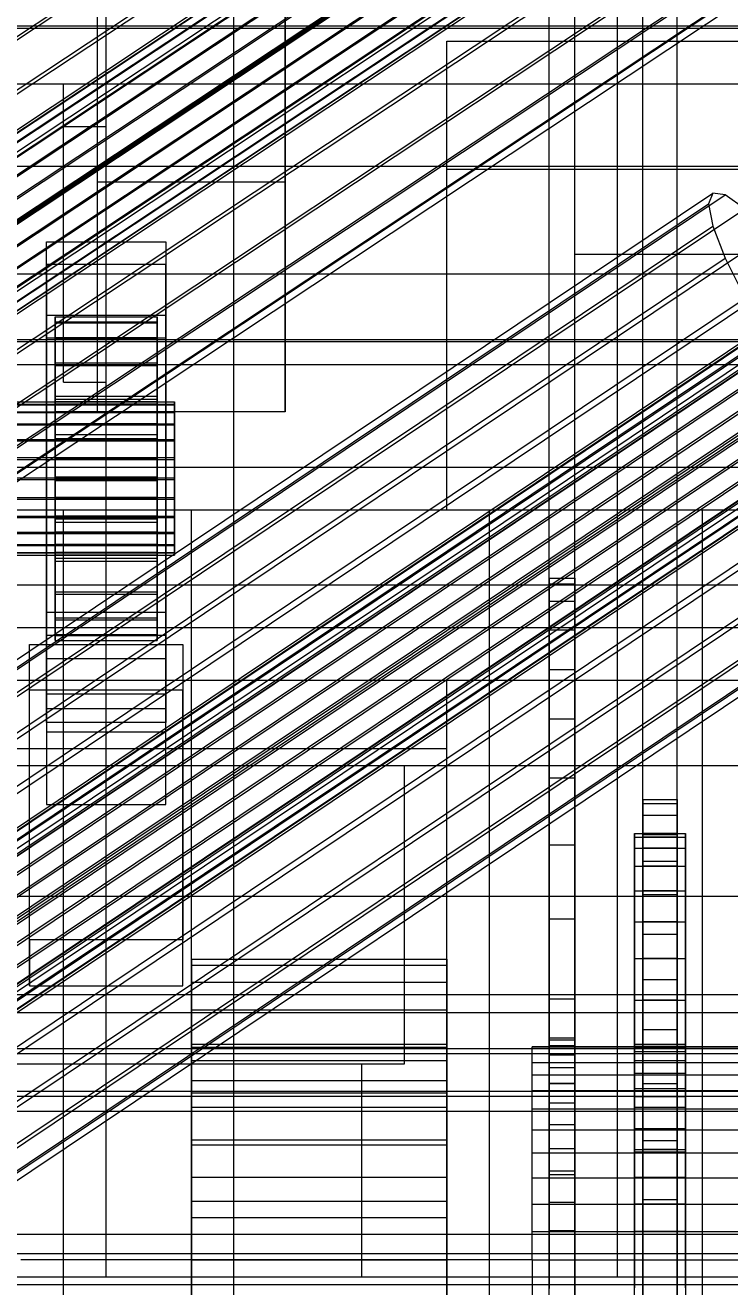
# Model space of a CAD drawing. Header units: millimetres. Extents: x -2500 to 58855, y -53268 to 6837.
# Drawn here: x 250.5 to 333.2, y -34821.2 to -34673.1 of the extents above; entities that cross this region are included whole.
import ezdxf

# ---------------------------------------------------------------- set-up
doc = ezdxf.new("R2010")
doc.units = ezdxf.units.MM
for name, color, linetype, lineweight in [('COTAS_O', 1, 'Continuous', 0), ('COTAS_R', 1, 'Continuous', 0), ('frontal_briquetadora', 7, 'Continuous', 0), ('frontal_C01', 7, 'Continuous', 0), ('frontal_C02', 7, 'Continuous', 0), ('frontal_C03', 7, 'Continuous', 0), ('frontal_C05', 7, 'Continuous', 0), ('frontal_C05-C03', 7, 'Continuous', 0), ('frontal_dos-mix', 7, 'Continuous', 0), ('frontal_mezcladora', 7, 'Continuous', 0), ('frontal_secador', 7, 'Continuous', 0)]:
    doc.layers.add(name, color=color, linetype=linetype, lineweight=lineweight)
doc.dimstyles.new('R19_100', dxfattribs={"dimtxt": 250, "dimasz": 150, "dimexe": 150, "dimexo": 80, "dimgap": 100, "dimtad": 1, "dimtih": 1, "dimtoh": 1, "dimdsep": 46, "dimcen": 0.09, "dimadec": 0, "dimazin": 0, "dimtfac": 1, "dimtdec": 4, "dimtofl": 0, "dimtmove": 0, "dimatfit": 3, "dimfxl": 1, "dimtolj": 1, "dimtzin": 0, "dimarcsym": 0})

# ---------------------------------------------------------------- blocks, each defined once
blk = doc.blocks.new('*D37')
at = {"layer": 'COTAS_R', "color": 0, "lineweight": -2, "transparency": 16777216}
for p, q in [((-1750, -35420), (-1750, -34450)), ((2600, -35420), (2600, -34450)), ((-1600, -34600), (2450, -34600))]:
    blk.add_line(p, q, dxfattribs=at)
at = {"layer": 'COTAS_R', "color": 0, "transparency": 16777216}
for points in [[(-1600, -34575), (-1600, -34625), (-1750, -34600)], [(2450, -34575), (2450, -34625), (2600, -34600)]]:
    blk.add_solid(points, dxfattribs=at)
at = {"layer": 'Defpoints', "color": 0, "transparency": 16777216}
for p in [(2600, -34600), (-1750, -35500), (2600, -35500)]:
    blk.add_point(p, dxfattribs=at)
blk = doc.blocks.new('*D43')
at = {"layer": 'COTAS_O', "color": 0, "lineweight": -2, "transparency": 16777216}
for p, q in [((-650, -34820), (-650, -34050)), ((650, -34820), (650, -34050)), ((-500, -34200), (500, -34200))]:
    blk.add_line(p, q, dxfattribs=at)
at = {"layer": 'COTAS_O', "color": 0, "transparency": 16777216}
for points in [[(-500, -34175), (-500, -34225), (-650, -34200)], [(500, -34175), (500, -34225), (650, -34200)]]:
    blk.add_solid(points, dxfattribs=at)
at = {"layer": 'Defpoints', "color": 0, "transparency": 16777216}
for p in [(650, -34200), (-650, -34900), (650, -34900)]:
    blk.add_point(p, dxfattribs=at)

msp = doc.modelspace()

# ---------------------------------------------------------------- linework, layer by layer
at = {"layer": 'frontal_briquetadora'}
for p, q in [((210, -34680), (416.55, -34680)), ((210, -34680), (430, -34680)), ((255, -34680), (260, -34680)), ((255, -34685), (255, -34680)), ((260, -34685), (260, -34680)), ((315, -34680), (430, -34680)), ((315, -34700), (315, -34680)), ((255, -34685), (260, -34685)), ((255, -34715), (255, -34685)), ((260, -34715), (260, -34685)), ((315, -34700), (430, -34700)), ((315, -34710), (315, -34700)), ((315, -34710), (430, -34710)), ((315, -34750), (315, -34710)), ((315, -35000), (315, -34710)), ((255, -34715), (260, -34715)), ((-1330, -34750), (340, -34750)), ((315, -34750), (430, -34750)), ((-1330, -34760), (340, -34760))]:
    msp.add_line(p, q, dxfattribs=at)
at = {"layer": 'frontal_C01'}
for p, q in [((141.045, -34757.778), (354.844, -34615.874)), ((141.218, -34757.27), (355.017, -34615.366)), ((141.731, -34757.273), (355.53, -34615.368)), ((142.549, -34757.786), (356.348, -34615.881)), ((153.641, -34738.078), (337.95, -34615.747)), ((141.224, -34758.762), (355.022, -34616.858)), ((143.617, -34758.774), (357.415, -34616.869)), ((141.742, -34760.154), (355.541, -34618.25)), ((144.861, -34760.17), (358.659, -34618.266)), ((142.565, -34761.861), (356.363, -34619.956)), ((359.995, -34619.975), (146.196, -34761.879)), ((148.35, -34741.975), (332.659, -34619.643)), ((157.152, -34742.019), (341.461, -34619.687)), ((143.635, -34763.765), (357.434, -34621.86)), ((147.533, -34763.784), (361.332, -34621.88)), ((144.881, -34765.737), (358.68, -34623.832)), ((148.779, -34765.756), (362.578, -34623.852)), ((150.672, -34746.791), (334.981, -34624.459)), ((345.231, -34624.51), (160.922, -34746.842)), ((146.218, -34767.642), (360.017, -34625.738)), ((149.85, -34767.66), (363.648, -34625.756)), ((147.554, -34769.351), (361.352, -34627.447)), ((150.672, -34769.367), (364.471, -34627.462)), ((148.798, -34770.747), (362.596, -34628.843)), ((151.191, -34770.759), (364.989, -34628.855)), ((149.865, -34771.735), (363.664, -34629.831)), ((150.683, -34772.248), (364.482, -34630.344)), ((151.196, -34772.251), (364.995, -34630.346)), ((151.369, -34771.743), (365.168, -34629.838)), ((153.694, -34752.164), (338.003, -34629.833)), ((164.693, -34752.219), (349.002, -34629.887)), ((157.211, -34757.729), (341.52, -34635.398)), ((168.21, -34757.784), (352.519, -34635.453)), ((160.982, -34763.106), (345.291, -34640.775)), ((171.232, -34763.158), (355.541, -34640.826)), ((164.752, -34767.93), (349.061, -34645.598)), ((173.554, -34767.973), (357.863, -34645.642)), ((168.263, -34771.87), (352.572, -34649.538)), ((175.016, -34771.903), (359.326, -34649.572)), ((171.275, -34774.658), (355.584, -34652.327)), ((175.521, -34774.68), (359.83, -34652.348)), ((173.584, -34776.106), (357.893, -34653.774)), ((175.032, -34776.113), (359.341, -34653.782)), ((430, -34820.934), (-430, -34820.934))]:
    msp.add_line(p, q, dxfattribs=at)
at = {"layer": 'frontal_C02'}
for p, q in [((146.872, -34816.332), (331.181, -34692.848)), ((148.32, -34816.529), (332.629, -34693.045)), ((331.181, -34692.848), (330.692, -34694.092)), ((332.629, -34693.045), (331.181, -34692.848)), ((334.938, -34694.669), (332.629, -34693.045)), ((146.383, -34817.576), (330.692, -34694.092)), ((150.629, -34818.153), (334.938, -34694.669)), ((330.692, -34694.092), (331.197, -34696.691)), ((141.045, -34840.299), (354.844, -34697.057)), ((141.218, -34839.858), (355.017, -34696.617)), ((141.731, -34839.928), (355.53, -34696.687)), ((142.549, -34840.503), (356.348, -34697.262)), ((146.887, -34820.175), (331.197, -34696.691)), ((153.641, -34821.093), (337.95, -34697.609)), ((331.197, -34696.691), (332.659, -34700.469)), ((141.224, -34841.22), (355.022, -34697.978)), ((143.617, -34841.545), (357.415, -34698.304)), ((141.742, -34842.558), (355.541, -34699.317)), ((144.861, -34842.982), (358.659, -34699.741)), ((148.35, -34823.953), (332.659, -34700.469)), ((332.659, -34700.469), (334.981, -34705.168)), ((142.565, -34844.223), (356.363, -34700.982)), ((359.995, -34701.476), (146.196, -34844.717)), ((157.152, -34825.149), (341.461, -34701.666)), ((143.635, -34846.101), (357.434, -34702.86)), ((147.533, -34846.631), (361.332, -34703.39)), ((144.881, -34848.064), (358.68, -34704.822)), ((148.779, -34848.594), (362.578, -34705.352)), ((150.672, -34828.652), (334.981, -34705.168)), ((345.231, -34706.561), (160.922, -34830.045)), ((146.218, -34849.978), (360.017, -34706.736)), ((149.85, -34850.472), (363.648, -34707.23)), ((147.554, -34851.713), (361.352, -34708.471)), ((150.672, -34852.137), (364.471, -34708.895)), ((148.798, -34853.15), (362.596, -34709.908)), ((149.865, -34854.192), (363.664, -34710.95)), ((151.191, -34853.475), (364.989, -34710.234)), ((153.694, -34833.951), (338.003, -34710.467)), ((150.683, -34854.767), (364.482, -34711.526)), ((151.196, -34854.837), (364.995, -34711.595)), ((151.369, -34854.396), (365.168, -34711.155)), ((164.693, -34835.447), (349.002, -34711.963)), ((157.211, -34839.491), (341.52, -34716.007)), ((168.21, -34840.986), (352.519, -34717.502)), ((160.982, -34844.892), (345.291, -34721.408)), ((171.232, -34846.286), (355.541, -34722.802)), ((164.752, -34849.788), (349.061, -34726.304)), ((173.554, -34850.985), (357.863, -34727.501)), ((168.263, -34853.844), (352.572, -34730.36)), ((175.016, -34854.762), (359.326, -34731.279)), ((171.275, -34856.784), (355.584, -34733.3)), ((175.521, -34857.362), (359.83, -34733.878)), ((173.584, -34858.408), (357.893, -34734.924)), ((175.032, -34858.605), (359.341, -34735.121)), ((430, -34793.253), (-430, -34793.253)), ((430, -34798.253), (-430, -34798.253))]:
    msp.add_line(p, q, dxfattribs=at)
at = {"layer": 'frontal_C03'}
for p, q in [((253, -34701.219), (253, -34698.526)), ((253, -34698.526), (267, -34698.526)), ((253, -34744.752), (253, -34698.526)), ((267, -34698.526), (267, -34701.219)), ((267, -34698.526), (267, -34744.752)), ((267, -34701.219), (253, -34701.219)), ((253, -34701.219), (253, -34747.445)), ((267, -34747.445), (267, -34701.219)), ((253, -34709.837), (253, -34707.144)), ((253, -34707.144), (267, -34707.144)), ((253, -34753.37), (253, -34707.144)), ((254, -34717.332), (254, -34707.333)), ((254, -34707.333), (254, -34707.926)), ((254, -34707.333), (266, -34707.333)), ((254, -34708.033), (254, -34707.333)), ((254, -34717.613), (254, -34707.926)), ((254, -34707.926), (254, -34709.775)), ((254, -34707.926), (266, -34707.926)), ((254, -34717.664), (254, -34708.033)), ((254, -34708.033), (266, -34708.033)), ((254, -34709.981), (254, -34708.033)), ((266, -34707.926), (266, -34707.333)), ((266, -34707.333), (266, -34717.332)), ((266, -34707.333), (266, -34708.033)), ((266, -34709.775), (266, -34707.926)), ((266, -34707.926), (266, -34717.613)), ((266, -34708.033), (266, -34717.664)), ((266, -34708.033), (266, -34709.981)), ((267, -34707.144), (267, -34709.837)), ((267, -34707.144), (267, -34753.37)), ((267, -34709.837), (253, -34709.837)), ((253, -34709.837), (253, -34756.063)), ((254, -34718.489), (254, -34709.775)), ((254, -34709.775), (254, -34712.751)), ((254, -34709.775), (266, -34709.775)), ((254, -34718.587), (254, -34709.981)), ((254, -34709.981), (266, -34709.981)), ((254, -34713.043), (254, -34709.981)), ((266, -34712.751), (266, -34709.775)), ((266, -34709.775), (266, -34718.489)), ((266, -34709.981), (266, -34718.587)), ((266, -34709.981), (266, -34713.043)), ((267, -34756.063), (267, -34709.837)), ((254, -34719.899), (254, -34712.751)), ((254, -34712.751), (254, -34716.653)), ((254, -34712.751), (266, -34712.751)), ((254, -34720.037), (254, -34713.043)), ((254, -34713.043), (266, -34713.043)), ((254, -34717.011), (254, -34713.043)), ((266, -34716.653), (266, -34712.751)), ((266, -34712.751), (266, -34719.899)), ((266, -34713.043), (266, -34720.037)), ((266, -34713.043), (266, -34717.011)), ((254, -34721.747), (254, -34716.653)), ((254, -34716.653), (254, -34721.215)), ((254, -34716.653), (266, -34716.653)), ((266, -34721.215), (266, -34716.653)), ((266, -34716.653), (266, -34721.747)), ((-268, -34717.332), (268, -34717.332)), ((-268, -34717.613), (268, -34717.613)), ((-268, -34717.664), (268, -34717.664)), ((254, -34721.916), (254, -34717.011)), ((254, -34717.011), (266, -34717.011)), ((254, -34721.614), (254, -34717.011)), ((254, -34717.613), (254, -34717.332)), ((266, -34717.332), (254, -34717.332)), ((254, -34717.332), (254, -34717.664)), ((254, -34718.489), (254, -34717.613)), ((266, -34717.613), (254, -34717.613)), ((266, -34717.664), (254, -34717.664)), ((254, -34717.664), (254, -34718.587)), ((266, -34717.011), (266, -34721.916)), ((266, -34717.011), (266, -34721.614)), ((266, -34717.332), (266, -34717.613)), ((266, -34717.664), (266, -34717.332)), ((266, -34717.613), (266, -34718.489)), ((266, -34718.587), (266, -34717.664)), ((268, -34717.613), (268, -34717.332)), ((268, -34717.332), (268, -34717.664)), ((268, -34718.489), (268, -34717.613)), ((268, -34717.664), (268, -34718.587)), ((-268, -34718.489), (268, -34718.489)), ((-268, -34718.587), (268, -34718.587)), ((-268, -34719.899), (268, -34719.899)), ((254, -34719.899), (254, -34718.489)), ((266, -34718.489), (254, -34718.489)), ((266, -34718.587), (254, -34718.587)), ((254, -34718.587), (254, -34720.037)), ((254, -34721.747), (254, -34719.899)), ((266, -34719.899), (254, -34719.899)), ((266, -34718.489), (266, -34719.899)), ((266, -34720.037), (266, -34718.587)), ((266, -34719.899), (266, -34721.747)), ((268, -34719.899), (268, -34718.489)), ((268, -34718.587), (268, -34720.037)), ((268, -34721.747), (268, -34719.899)), ((-268, -34720.037), (268, -34720.037)), ((266, -34720.037), (254, -34720.037)), ((254, -34720.037), (254, -34721.916)), ((254, -34721.215), (254, -34723.908)), ((266, -34721.215), (254, -34721.215)), ((254, -34721.215), (254, -34726.125)), ((266, -34721.916), (266, -34720.037)), ((266, -34723.908), (266, -34721.215)), ((266, -34726.125), (266, -34721.215)), ((268, -34720.037), (268, -34721.916)), ((-268, -34721.747), (268, -34721.747)), ((-268, -34721.916), (268, -34721.916)), ((254, -34724.097), (254, -34721.614)), ((254, -34721.614), (266, -34721.614)), ((254, -34726.538), (254, -34721.614)), ((254, -34723.908), (254, -34721.747)), ((266, -34721.747), (254, -34721.747)), ((266, -34721.916), (254, -34721.916)), ((254, -34721.916), (254, -34724.097)), ((266, -34721.614), (266, -34724.097)), ((266, -34721.614), (266, -34726.538)), ((266, -34721.747), (266, -34723.908)), ((266, -34724.097), (266, -34721.916)), ((268, -34723.908), (268, -34721.747)), ((268, -34721.916), (268, -34724.097)), ((268, -34723.908), (-268, -34723.908)), ((-268, -34724.097), (268, -34724.097)), ((254, -34723.908), (266, -34723.908)), ((254, -34726.234), (254, -34723.908)), ((266, -34724.097), (254, -34724.097)), ((254, -34724.097), (254, -34726.429)), ((266, -34723.908), (266, -34726.234)), ((266, -34726.429), (266, -34724.097)), ((268, -34726.234), (268, -34723.908)), ((268, -34724.097), (268, -34726.429)), ((-268, -34726.234), (268, -34726.234)), ((-268, -34726.429), (268, -34726.429)), ((254, -34726.234), (254, -34726.125)), ((254, -34726.125), (254, -34731.049)), ((254, -34726.125), (266, -34726.125)), ((254, -34728.566), (254, -34726.234)), ((266, -34726.234), (254, -34726.234)), ((254, -34726.429), (254, -34726.538)), ((266, -34726.429), (254, -34726.429)), ((254, -34726.429), (254, -34728.755)), ((254, -34726.538), (266, -34726.538)), ((254, -34731.448), (254, -34726.538)), ((266, -34731.049), (266, -34726.125)), ((266, -34726.125), (266, -34726.234)), ((266, -34726.234), (266, -34728.566)), ((266, -34726.538), (266, -34726.429)), ((266, -34728.755), (266, -34726.429)), ((266, -34726.538), (266, -34731.448)), ((268, -34728.566), (268, -34726.234)), ((268, -34726.429), (268, -34728.755)), ((-268, -34728.566), (268, -34728.566)), ((-268, -34728.755), (268, -34728.755)), ((254, -34730.746), (254, -34728.566)), ((254, -34728.566), (254, -34731.049)), ((266, -34728.566), (254, -34728.566)), ((254, -34728.755), (254, -34731.448)), ((266, -34728.755), (254, -34728.755)), ((254, -34728.755), (254, -34730.916)), ((266, -34731.049), (266, -34728.566)), ((266, -34728.566), (266, -34730.746)), ((266, -34731.448), (266, -34728.755)), ((266, -34730.916), (266, -34728.755)), ((268, -34730.746), (268, -34728.566)), ((268, -34728.755), (268, -34730.916)), ((-268, -34730.746), (268, -34730.746)), ((-268, -34730.916), (268, -34730.916)), ((254, -34732.626), (254, -34730.746)), ((254, -34730.746), (254, -34735.652)), ((266, -34730.746), (254, -34730.746)), ((254, -34730.916), (254, -34736.01)), ((266, -34730.916), (254, -34730.916)), ((254, -34730.916), (254, -34732.764)), ((254, -34731.049), (254, -34735.652)), ((254, -34731.049), (266, -34731.049)), ((254, -34731.448), (266, -34731.448)), ((254, -34736.01), (254, -34731.448)), ((266, -34735.652), (266, -34730.746)), ((266, -34730.746), (266, -34732.626)), ((266, -34736.01), (266, -34730.916)), ((266, -34732.764), (266, -34730.916)), ((266, -34735.652), (266, -34731.049)), ((266, -34731.448), (266, -34736.01)), ((268, -34732.626), (268, -34730.746)), ((268, -34730.916), (268, -34732.764)), ((-268, -34732.626), (268, -34732.626)), ((-268, -34732.764), (268, -34732.764)), ((254, -34734.076), (254, -34732.626)), ((254, -34732.626), (254, -34739.62)), ((266, -34732.626), (254, -34732.626)), ((254, -34732.764), (254, -34739.912)), ((266, -34732.764), (254, -34732.764)), ((254, -34732.764), (254, -34734.174)), ((266, -34739.62), (266, -34732.626)), ((266, -34732.626), (266, -34734.076)), ((266, -34739.912), (266, -34732.764)), ((266, -34734.174), (266, -34732.764)), ((268, -34734.076), (268, -34732.626)), ((268, -34732.764), (268, -34734.174)), ((-268, -34734.076), (268, -34734.076)), ((-268, -34734.174), (268, -34734.174)), ((254, -34734.999), (254, -34734.076)), ((254, -34734.076), (254, -34742.682)), ((266, -34734.076), (254, -34734.076)), ((254, -34734.174), (254, -34742.888)), ((266, -34734.174), (254, -34734.174)), ((254, -34734.174), (254, -34735.05)), ((266, -34742.682), (266, -34734.076)), ((266, -34734.076), (266, -34734.999)), ((266, -34742.888), (266, -34734.174)), ((266, -34735.05), (266, -34734.174)), ((268, -34734.999), (268, -34734.076)), ((268, -34734.174), (268, -34735.05)), ((-268, -34734.999), (268, -34734.999)), ((-268, -34735.05), (268, -34735.05)), ((-268, -34735.331), (268, -34735.331)), ((254, -34735.331), (254, -34734.999)), ((254, -34734.999), (254, -34744.629)), ((266, -34734.999), (254, -34734.999)), ((254, -34735.05), (254, -34744.736)), ((266, -34735.05), (254, -34735.05)), ((254, -34735.05), (254, -34735.331)), ((254, -34735.331), (254, -34745.33)), ((266, -34735.331), (254, -34735.331)), ((254, -34735.652), (254, -34739.62)), ((254, -34735.652), (266, -34735.652)), ((254, -34736.01), (266, -34736.01)), ((254, -34739.912), (254, -34736.01)), ((266, -34744.629), (266, -34734.999)), ((266, -34734.999), (266, -34735.331)), ((266, -34744.736), (266, -34735.05)), ((266, -34735.331), (266, -34735.05)), ((266, -34745.33), (266, -34735.331)), ((266, -34739.62), (266, -34735.652)), ((266, -34736.01), (266, -34739.912)), ((268, -34735.331), (268, -34734.999)), ((268, -34735.05), (268, -34735.331)), ((430, -34738.848), (-430, -34738.848)), ((254, -34739.62), (254, -34742.682)), ((254, -34739.62), (266, -34739.62)), ((254, -34739.912), (266, -34739.912)), ((254, -34742.888), (254, -34739.912)), ((266, -34742.682), (266, -34739.62)), ((266, -34739.912), (266, -34742.888)), ((253, -34754.945), (253, -34742.018)), ((253, -34742.018), (267, -34742.018)), ((253, -34751.649), (253, -34742.018)), ((267, -34742.018), (267, -34754.945)), ((267, -34742.018), (267, -34751.649)), ((254, -34742.682), (254, -34744.629)), ((254, -34742.682), (266, -34742.682)), ((254, -34742.888), (266, -34742.888)), ((254, -34744.736), (254, -34742.888)), ((266, -34744.629), (266, -34742.682)), ((266, -34742.888), (266, -34744.736)), ((430, -34743.848), (-430, -34743.848)), ((267, -34744.752), (253, -34744.752)), ((253, -34744.752), (253, -34747.445)), ((254, -34744.629), (254, -34745.33)), ((254, -34744.629), (266, -34744.629)), ((254, -34744.736), (266, -34744.736)), ((254, -34745.33), (254, -34744.736)), ((266, -34745.33), (266, -34744.629)), ((266, -34744.736), (266, -34745.33)), ((267, -34747.445), (267, -34744.752)), ((251, -34751.175), (251, -34745.789)), ((251, -34745.789), (269, -34745.789)), ((251, -34780.459), (251, -34745.789)), ((254, -34745.33), (266, -34745.33)), ((269, -34745.789), (269, -34751.175)), ((269, -34745.789), (269, -34780.459)), ((253, -34747.445), (267, -34747.445)), ((269, -34751.175), (251, -34751.175)), ((251, -34785.845), (251, -34751.175)), ((267, -34751.649), (253, -34751.649)), ((253, -34751.649), (253, -34764.576)), ((267, -34764.576), (267, -34751.649)), ((269, -34785.845), (269, -34751.175)), ((267, -34753.37), (253, -34753.37)), ((253, -34753.37), (253, -34756.063)), ((267, -34756.063), (267, -34753.37)), ((267, -34754.945), (253, -34754.945)), ((253, -34754.945), (253, -34764.576)), ((267, -34764.576), (267, -34754.945)), ((253, -34756.063), (267, -34756.063)), ((253, -34764.576), (267, -34764.576)), ((-450, -34775.348), (450, -34775.348)), ((269, -34780.459), (251, -34780.459)), ((251, -34780.459), (251, -34785.845)), ((269, -34785.845), (269, -34780.459)), ((251, -34785.845), (269, -34785.845)), ((450, -34786.905), (-450, -34786.905)), ((450, -34789.029), (-450, -34789.029)), ((430, -34793.848), (-430, -34793.848)), ((430, -34798.848), (-430, -34798.848)), ((-450, -34800.586), (450, -34800.586))]:
    msp.add_line(p, q, dxfattribs=at)
at = {"layer": 'frontal_C05'}
for p, q in [((312, -34818), (312, -34575)), ((315, -34818), (315, -34575)), ((323, -34818), (323, -34575)), ((327, -34818), (327, -34575)), ((312, -34738), (312, -34655)), ((315, -34738), (315, -34655)), ((300, -34675), (570, -34675)), ((300, -34690), (300, -34675)), ((300, -34690), (340, -34690)), ((300, -34730), (300, -34690)), ((300, -34690), (570, -34690)), ((270, -34730), (330, -34730)), ((270, -34858), (270, -34730)), ((300, -34730), (340, -34730)), ((305, -34858), (305, -34730)), ((305, -34730), (315, -34730)), ((315, -34858), (315, -34730)), ((330, -34858), (330, -34730)), ((312, -34792), (312, -34738)), ((312, -34738), (312, -34738.684)), ((312, -34738), (315, -34738)), ((312, -34792.222), (312, -34738.684)), ((312, -34738.684), (312, -34740.726)), ((312, -34738.684), (315, -34738.684)), ((315, -34738.684), (315, -34738)), ((315, -34738), (315, -34792)), ((315, -34740.726), (315, -34738.684)), ((315, -34738.684), (315, -34792.222)), ((312, -34792.886), (312, -34740.726)), ((312, -34740.726), (312, -34744.09)), ((312, -34740.726), (315, -34740.726)), ((315, -34744.09), (315, -34740.726)), ((315, -34740.726), (315, -34792.886)), ((312, -34793.979), (312, -34744.09)), ((312, -34744.09), (312, -34748.718)), ((312, -34744.09), (315, -34744.09)), ((315, -34748.718), (315, -34744.09)), ((315, -34744.09), (315, -34793.979)), ((312, -34795.483), (312, -34748.718)), ((312, -34748.718), (312, -34754.532)), ((312, -34748.718), (315, -34748.718)), ((315, -34754.532), (315, -34748.718)), ((315, -34748.718), (315, -34795.483)), ((-300, -34750), (300, -34750)), ((300, -34758), (300, -34750)), ((312, -34797.373), (312, -34754.532)), ((312, -34754.532), (312, -34761.431)), ((312, -34754.532), (315, -34754.532)), ((315, -34761.431), (315, -34754.532)), ((315, -34754.532), (315, -34797.373)), ((-300, -34758), (300, -34758)), ((270, -34758), (300, -34758)), ((270, -34858), (270, -34758)), ((300, -34858), (300, -34758)), ((312, -34799.615), (312, -34761.431)), ((312, -34761.431), (312, -34769.299)), ((312, -34761.431), (315, -34761.431)), ((315, -34769.299), (315, -34761.431)), ((315, -34761.431), (315, -34799.615)), ((323, -34768), (323, -34764)), ((323, -34764), (323, -34764.462)), ((323, -34764), (327, -34764)), ((327, -34764.462), (327, -34764)), ((327, -34764), (327, -34768)), ((323, -34768.428), (323, -34764.462)), ((323, -34764.462), (323, -34765.84)), ((323, -34764.462), (327, -34764.462)), ((323, -34769.704), (323, -34765.84)), ((323, -34765.84), (323, -34768.111)), ((323, -34765.84), (327, -34765.84)), ((327, -34765.84), (327, -34764.462)), ((327, -34764.462), (327, -34768.428)), ((327, -34768.111), (327, -34765.84)), ((327, -34765.84), (327, -34769.704)), ((322, -34792.75), (322, -34768)), ((322, -34768), (322, -34768.428)), ((322, -34768), (328, -34768)), ((322, -34792.966), (322, -34768.428)), ((322, -34768.428), (322, -34769.704)), ((322, -34768.428), (328, -34768.428)), ((323, -34768.428), (323, -34768)), ((327, -34768), (323, -34768)), ((323, -34771.806), (323, -34768.111)), ((323, -34768.111), (323, -34771.235)), ((323, -34768.111), (327, -34768.111)), ((323, -34769.704), (323, -34768.428)), ((327, -34768.428), (323, -34768.428)), ((327, -34768), (327, -34768.428)), ((327, -34771.235), (327, -34768.111)), ((327, -34768.111), (327, -34771.806)), ((327, -34768.428), (327, -34769.704)), ((328, -34768.428), (328, -34768)), ((328, -34768), (328, -34792.75)), ((328, -34769.704), (328, -34768.428)), ((328, -34768.428), (328, -34792.966)), ((312, -34802.172), (312, -34769.299)), ((312, -34769.299), (312, -34778)), ((312, -34769.299), (315, -34769.299)), ((315, -34778), (315, -34769.299)), ((315, -34769.299), (315, -34802.172)), ((322, -34793.61), (322, -34769.704)), ((322, -34769.704), (322, -34771.806)), ((322, -34769.704), (328, -34769.704)), ((323, -34771.806), (323, -34769.704)), ((327, -34769.704), (323, -34769.704)), ((327, -34769.704), (327, -34771.806)), ((328, -34771.806), (328, -34769.704)), ((328, -34769.704), (328, -34793.61)), ((323, -34774.699), (323, -34771.235)), ((323, -34771.235), (323, -34775.159)), ((323, -34771.235), (327, -34771.235)), ((327, -34775.159), (327, -34771.235)), ((327, -34771.235), (327, -34774.699)), ((322, -34794.672), (322, -34771.806)), ((322, -34771.806), (322, -34774.699)), ((322, -34771.806), (328, -34771.806)), ((323, -34774.699), (323, -34771.806)), ((327, -34771.806), (323, -34771.806)), ((327, -34771.806), (327, -34774.699)), ((328, -34774.699), (328, -34771.806)), ((328, -34771.806), (328, -34794.672)), ((322, -34796.133), (322, -34774.699)), ((322, -34774.699), (322, -34778.332)), ((322, -34774.699), (328, -34774.699)), ((323, -34778.332), (323, -34774.699)), ((327, -34774.699), (323, -34774.699)), ((327, -34774.699), (327, -34778.332)), ((328, -34778.332), (328, -34774.699)), ((328, -34774.699), (328, -34796.133)), ((323, -34778.332), (323, -34775.159)), ((323, -34775.159), (323, -34779.816)), ((323, -34775.159), (327, -34775.159)), ((327, -34779.816), (327, -34775.159)), ((327, -34775.159), (327, -34778.332)), ((312, -34805), (312, -34778)), ((312, -34778), (312, -34787.385)), ((312, -34778), (315, -34778)), ((315, -34787.385), (315, -34778)), ((315, -34778), (315, -34805)), ((322, -34797.968), (322, -34778.332)), ((322, -34778.332), (322, -34782.645)), ((322, -34778.332), (328, -34778.332)), ((323, -34782.645), (323, -34778.332)), ((327, -34778.332), (323, -34778.332)), ((327, -34778.332), (327, -34782.645)), ((328, -34782.645), (328, -34778.332)), ((328, -34778.332), (328, -34797.968)), ((323, -34782.645), (323, -34779.816)), ((323, -34779.816), (323, -34785.127)), ((323, -34779.816), (327, -34779.816)), ((327, -34785.127), (327, -34779.816)), ((327, -34779.816), (327, -34782.645)), ((270, -34792.75), (270, -34782.75)), ((270, -34782.75), (270, -34783.427)), ((270, -34782.75), (300, -34782.75)), ((270, -34793.235), (270, -34783.427)), ((270, -34783.427), (270, -34785.433)), ((270, -34783.427), (300, -34783.427)), ((300, -34783.427), (300, -34782.75)), ((300, -34782.75), (300, -34792.75)), ((300, -34785.433), (300, -34783.427)), ((300, -34783.427), (300, -34793.235)), ((322, -34800.146), (322, -34782.645)), ((322, -34782.645), (322, -34787.562)), ((322, -34782.645), (328, -34782.645)), ((323, -34787.562), (323, -34782.645)), ((327, -34782.645), (323, -34782.645)), ((327, -34782.645), (327, -34787.562)), ((328, -34787.562), (328, -34782.645)), ((328, -34782.645), (328, -34800.146)), ((270, -34794.672), (270, -34785.433)), ((270, -34785.433), (270, -34788.691)), ((270, -34785.433), (300, -34785.433)), ((300, -34788.691), (300, -34785.433)), ((300, -34785.433), (300, -34794.672)), ((323, -34787.562), (323, -34785.127)), ((323, -34785.127), (323, -34791)), ((323, -34785.127), (327, -34785.127)), ((327, -34791), (327, -34785.127)), ((327, -34785.127), (327, -34787.562)), ((312, -34808.05), (312, -34787.385)), ((312, -34787.385), (312, -34797.294)), ((312, -34787.385), (315, -34787.385)), ((315, -34797.294), (315, -34787.385)), ((315, -34787.385), (315, -34808.05)), ((322, -34802.629), (322, -34787.562)), ((322, -34787.562), (322, -34793)), ((322, -34787.562), (328, -34787.562)), ((323, -34793), (323, -34787.562)), ((327, -34787.562), (323, -34787.562)), ((327, -34787.562), (327, -34793)), ((328, -34793), (328, -34787.562)), ((328, -34787.562), (328, -34802.629)), ((270, -34797.005), (270, -34788.691)), ((270, -34788.691), (270, -34793.074)), ((270, -34788.691), (300, -34788.691)), ((300, -34793.074), (300, -34788.691)), ((300, -34788.691), (300, -34797.005)), ((323, -34793), (323, -34791)), ((323, -34791), (323, -34797.335)), ((323, -34791), (327, -34791)), ((327, -34797.335), (327, -34791)), ((327, -34791), (327, -34793)), ((312, -34792.222), (312, -34792)), ((315, -34792), (312, -34792)), ((312, -34792.886), (312, -34792.222)), ((315, -34792.222), (312, -34792.222)), ((315, -34792), (315, -34792.222)), ((315, -34792.222), (315, -34792.886)), ((270, -34793.235), (270, -34792.75)), ((300, -34792.75), (270, -34792.75)), ((270, -34800.146), (270, -34793.074)), ((270, -34793.074), (270, -34798.416)), ((270, -34793.074), (300, -34793.074)), ((270, -34794.672), (270, -34793.235)), ((300, -34793.235), (270, -34793.235)), ((300, -34792.75), (300, -34793.235)), ((300, -34798.416), (300, -34793.074)), ((300, -34793.074), (300, -34800.146)), ((300, -34793.235), (300, -34794.672)), ((310, -34793.214), (310, -34793)), ((350, -34793), (310, -34793)), ((310, -34793.852), (310, -34793.214)), ((350, -34793.214), (310, -34793.214)), ((310, -34798.454), (310, -34793.627)), ((310, -34794.903), (310, -34793.852)), ((350, -34793.852), (310, -34793.852)), ((312, -34793.979), (312, -34792.886)), ((315, -34792.886), (312, -34792.886)), ((312, -34795.483), (312, -34793.979)), ((315, -34793.979), (312, -34793.979)), ((315, -34792.886), (315, -34793.979)), ((315, -34793.979), (315, -34795.483)), ((322, -34792.966), (322, -34792.75)), ((328, -34792.75), (322, -34792.75)), ((322, -34793.61), (322, -34792.966)), ((328, -34792.966), (322, -34792.966)), ((322, -34805.375), (322, -34793)), ((322, -34793), (322, -34798.866)), ((322, -34793), (328, -34793)), ((322, -34794.672), (322, -34793.61)), ((328, -34793.61), (322, -34793.61)), ((323, -34798.866), (323, -34793)), ((327, -34793), (323, -34793)), ((327, -34793), (327, -34798.866)), ((328, -34792.75), (328, -34792.966)), ((328, -34792.966), (328, -34793.61)), ((328, -34798.866), (328, -34793)), ((328, -34793), (328, -34805.375)), ((328, -34793.61), (328, -34794.672)), ((270, -34797.005), (270, -34794.672)), ((300, -34794.672), (270, -34794.672)), ((300, -34794.672), (300, -34797.005)), ((310, -34796.349), (310, -34794.903)), ((350, -34794.903), (310, -34794.903)), ((322, -34796.133), (322, -34794.672)), ((328, -34794.672), (322, -34794.672)), ((328, -34794.672), (328, -34796.133)), ((310, -34798.166), (310, -34796.349)), ((350, -34796.349), (310, -34796.349)), ((312, -34797.373), (312, -34795.483)), ((315, -34795.483), (312, -34795.483)), ((315, -34795.483), (315, -34797.373)), ((322, -34797.968), (322, -34796.133)), ((328, -34796.133), (322, -34796.133)), ((328, -34796.133), (328, -34797.968)), ((270, -34800.146), (270, -34797.005)), ((300, -34797.005), (270, -34797.005)), ((270, -34803.972), (270, -34798.416)), ((270, -34798.416), (270, -34804.51)), ((270, -34798.416), (300, -34798.416)), ((300, -34797.005), (300, -34800.146)), ((300, -34804.51), (300, -34798.416)), ((300, -34798.416), (300, -34803.972)), ((310, -34800.322), (310, -34798.166)), ((350, -34798.166), (310, -34798.166)), ((312, -34811.271), (312, -34797.294)), ((312, -34797.294), (312, -34807.558)), ((312, -34797.294), (315, -34797.294)), ((312, -34799.615), (312, -34797.373)), ((315, -34797.373), (312, -34797.373)), ((315, -34807.558), (315, -34797.294)), ((315, -34797.294), (315, -34811.271)), ((315, -34797.373), (315, -34799.615)), ((322, -34800.146), (322, -34797.968)), ((328, -34797.968), (322, -34797.968)), ((323, -34798.866), (323, -34797.335)), ((323, -34797.335), (323, -34804.024)), ((323, -34797.335), (327, -34797.335)), ((327, -34804.024), (327, -34797.335)), ((327, -34797.335), (327, -34798.866)), ((328, -34797.968), (328, -34800.146)), ((310, -34807.153), (310, -34798.454)), ((312, -34802.172), (312, -34799.615)), ((315, -34799.615), (312, -34799.615)), ((315, -34799.615), (315, -34802.172)), ((322, -34808.337), (322, -34798.866)), ((322, -34798.866), (322, -34805.059)), ((322, -34798.866), (328, -34798.866)), ((323, -34805.059), (323, -34798.866)), ((327, -34798.866), (323, -34798.866)), ((327, -34798.866), (327, -34805.059)), ((328, -34805.059), (328, -34798.866)), ((328, -34798.866), (328, -34808.337)), ((270, -34803.972), (270, -34800.146)), ((300, -34800.146), (270, -34800.146)), ((300, -34800.146), (300, -34803.972)), ((310, -34802.781), (310, -34800.322)), ((350, -34800.322), (310, -34800.322)), ((322, -34802.629), (322, -34800.146)), ((328, -34800.146), (322, -34800.146)), ((328, -34800.146), (328, -34802.629)), ((310, -34805.5), (310, -34802.781)), ((350, -34802.781), (310, -34802.781)), ((312, -34805), (312, -34802.172)), ((315, -34802.172), (312, -34802.172)), ((315, -34802.172), (315, -34805)), ((322, -34805.375), (322, -34802.629)), ((328, -34802.629), (322, -34802.629)), ((328, -34802.629), (328, -34805.375)), ((270, -34808.337), (270, -34803.972)), ((300, -34803.972), (270, -34803.972)), ((300, -34803.972), (300, -34808.337)), ((323, -34805.059), (323, -34804.024)), ((323, -34804.024), (323, -34810.952)), ((323, -34804.024), (327, -34804.024)), ((327, -34810.952), (327, -34804.024)), ((327, -34804.024), (327, -34805.059)), ((270, -34808.337), (270, -34804.51)), ((270, -34804.51), (270, -34811.123)), ((270, -34804.51), (300, -34804.51)), ((300, -34811.123), (300, -34804.51)), ((300, -34804.51), (300, -34808.337)), ((310, -34808.433), (310, -34805.5)), ((350, -34805.5), (310, -34805.5)), ((312, -34808.05), (312, -34805)), ((315, -34805), (312, -34805)), ((315, -34805), (315, -34808.05)), ((322, -34811.465), (322, -34805.059)), ((322, -34805.059), (322, -34811.474)), ((322, -34805.059), (328, -34805.059)), ((322, -34808.337), (322, -34805.375)), ((328, -34805.375), (322, -34805.375)), ((323, -34811.474), (323, -34805.059)), ((327, -34805.059), (323, -34805.059)), ((327, -34805.059), (327, -34811.474)), ((328, -34811.474), (328, -34805.059)), ((328, -34805.059), (328, -34811.465)), ((328, -34805.375), (328, -34808.337)), ((310, -34818), (310, -34807.153)), ((270, -34813.074), (270, -34808.337)), ((300, -34808.337), (270, -34808.337)), ((300, -34808.337), (300, -34813.074)), ((310, -34811.53), (310, -34808.433)), ((350, -34808.433), (310, -34808.433)), ((312, -34814.606), (312, -34807.558)), ((312, -34807.558), (312, -34818)), ((312, -34807.558), (315, -34807.558)), ((312, -34811.271), (312, -34808.05)), ((315, -34808.05), (312, -34808.05)), ((315, -34818), (315, -34807.558)), ((315, -34807.558), (315, -34814.606)), ((315, -34808.05), (315, -34811.271)), ((322, -34811.465), (322, -34808.337)), ((328, -34808.337), (322, -34808.337)), ((328, -34808.337), (328, -34811.465)), ((270, -34813.074), (270, -34811.123)), ((270, -34811.123), (270, -34818)), ((270, -34811.123), (300, -34811.123)), ((300, -34818), (300, -34811.123)), ((300, -34811.123), (300, -34813.074)), ((310, -34814.737), (310, -34811.53)), ((350, -34811.53), (310, -34811.53)), ((312, -34814.606), (312, -34811.271)), ((315, -34811.271), (312, -34811.271)), ((315, -34811.271), (315, -34814.606)), ((322, -34814.704), (322, -34811.465)), ((328, -34811.465), (322, -34811.465)), ((322, -34814.704), (322, -34811.474)), ((322, -34811.474), (322, -34818)), ((322, -34811.474), (328, -34811.474)), ((323, -34811.474), (323, -34810.952)), ((323, -34810.952), (323, -34818)), ((323, -34810.952), (327, -34810.952)), ((323, -34818), (323, -34811.474)), ((327, -34811.474), (323, -34811.474)), ((327, -34818), (327, -34810.952)), ((327, -34810.952), (327, -34811.474)), ((327, -34811.474), (327, -34818)), ((328, -34811.465), (328, -34814.704)), ((328, -34818), (328, -34811.474)), ((328, -34811.474), (328, -34814.704)), ((270, -34818), (270, -34813.074)), ((300, -34813.074), (270, -34813.074)), ((300, -34813.074), (300, -34818)), ((312, -34818), (312, -34814.606)), ((315, -34814.606), (312, -34814.606)), ((315, -34814.606), (315, -34818)), ((322, -34818), (322, -34814.704)), ((328, -34814.704), (322, -34814.704)), ((328, -34814.704), (328, -34818)), ((310, -34818), (310, -34814.737)), ((350, -34814.737), (310, -34814.737)), ((310, -34818), (250, -34818)), ((270, -34818), (300, -34818)), ((270, -34818), (270, -34822.926)), ((270, -34824.877), (270, -34818)), ((300, -34818), (300, -34824.877)), ((300, -34822.926), (300, -34818)), ((310, -34818), (310, -34828.847)), ((310, -34818), (310, -34821.263)), ((310, -34818), (350, -34818)), ((312, -34818), (315, -34818)), ((312, -34818), (312, -34821.394)), ((312, -34828.442), (312, -34818)), ((315, -34818), (315, -34828.442)), ((315, -34821.394), (315, -34818)), ((315, -34818), (336, -34818)), ((322, -34818), (328, -34818)), ((322, -34818), (322, -34821.296)), ((322, -34824.526), (322, -34818)), ((323, -34818), (327, -34818)), ((323, -34818), (323, -34824.526)), ((323, -34825.048), (323, -34818)), ((327, -34818), (327, -34825.048)), ((327, -34824.526), (327, -34818)), ((328, -34818), (328, -34824.526)), ((328, -34821.296), (328, -34818))]:
    msp.add_line(p, q, dxfattribs=at)
at = {"layer": 'frontal_C05-C03'}
for p in [(250, -34730), (255, -34850)]:
    msp.add_line(p, (255, -34730), dxfattribs=at)
at = {"layer": 'frontal_dos-mix'}
msp.add_line((275, -35980), (275, -33282.5), dxfattribs=at)
at = {"layer": 'frontal_mezcladora'}
for p, q in [((259, -34691.488), (259, -34421.488)), ((281, -34421.488), (281, -34691.488)), ((259, -34718.512), (259, -34448.512)), ((281, -34718.512), (281, -34448.512)), ((260, -34820), (260, -34600)), ((320, -34820), (320, -34600)), ((259, -34718.512), (259, -34691.488)), ((259, -34691.488), (281, -34691.488)), ((281, -34691.488), (281, -34718.512)), ((-625, -34710), (625, -34710)), ((150, -34710), (625, -34710)), ((281, -34718.512), (259, -34718.512)), ((-625, -34725), (625, -34725)), ((-625, -34730), (625, -34730)), ((150, -34730), (625, -34730)), ((-600, -34760), (600, -34760)), ((-465, -34760), (295, -34760)), ((295, -34795), (295, -34760)), ((-465, -34795), (295, -34795)), ((210, -34795), (290, -34795)), ((290, -34820), (290, -34795)), ((190, -34815), (420, -34815)), ((190, -34817.284), (420, -34817.284)), ((-600, -34820), (600, -34820)), ((210, -34820), (290, -34820)), ((260, -34820), (320, -34820))]:
    msp.add_line(p, q, dxfattribs=at)
at = {"layer": 'frontal_secador'}
for p, q in [((1360, -34673.5), (-1360, -34673.5)), ((1250, -34673.25), (-1250, -34673.25)), ((1250, -34689.715), (-1250, -34689.715)), ((1250, -34702.349), (-1250, -34702.349)), ((1250, -34710.291), (-1250, -34710.291)), ((1250, -34713), (-1250, -34713))]:
    msp.add_line(p, q, dxfattribs=at)

# ---------------------------------------------------------------- dimensions: what is measured, and where the dimension line sits
at = {"layer": 'COTAS_O'}
dim = msp.add_aligned_dim(p1=(-650, -34900), p2=(650, -34900), distance=700, text='<> O', dimstyle='R19_100', dxfattribs=at)
dim.commit()
dim.dimension.update_dxf_attribs({"geometry": '*D43', "text_midpoint": (0, -34200)})
at = {"layer": 'COTAS_R'}
dim = msp.add_aligned_dim(p1=(-1750, -35500), p2=(2600, -35500), distance=900, text='<> R', dimstyle='R19_100', dxfattribs=at)
dim.commit()
dim.dimension.update_dxf_attribs({"geometry": '*D37', "text_midpoint": (425, -34600)})

doc.saveas('drawing.dxf')
